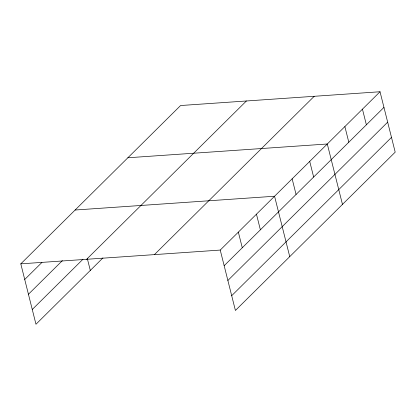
<?xml version="1.0" encoding="UTF-8"?>
<svg xmlns="http://www.w3.org/2000/svg" width="416" height="416" viewBox="0 0 416 416"><rect width="100%" height="100%" fill="white"/><g stroke="black" fill="none" stroke-linecap="round" stroke-linejoin="round"><path stroke-width="0.62" d="M102.924 257.92L35.974 324.251L20.8 263.848L180.591 105.529L380.026 91.749L395.2 152.152L235.409 310.471L220.236 250.068L380.026 91.749M24.726 279.484L41.933 262.439M28.439 294.258L62.395 260.614M32.261 309.478L82.971 259.241M86.611 259.298L246.407 100.984M154.419 254.613L314.215 96.299M224.162 265.704L383.958 107.39M227.874 280.478L387.665 122.158M231.696 295.698L391.487 137.379M127.863 157.773L327.298 143.993L342.467 204.396M75.13 210.018L274.565 196.238L289.739 256.641M20.8 263.848L220.236 250.068M362.45 109.164L366.376 124.805M344.874 126.578L348.8 142.22M309.717 161.408L313.648 177.05M292.141 178.823L296.067 194.464M256.454 214.183L260.385 229.819M238.342 232.123L242.273 247.764M87.365 258.726L90.303 270.421"/></g></svg>
